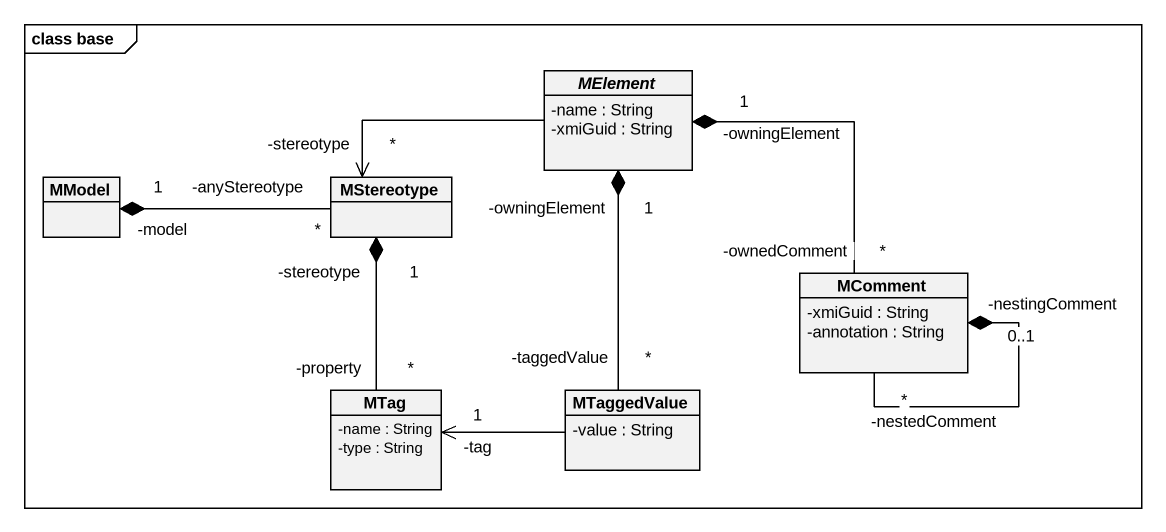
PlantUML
@startuml
mainframe class base
hide circle
hide empty members
skinparam classAttributeIconSize 0
abstract class MElement {
  -name : String
  -xmiGuid : String
}
class MModel
class MStereotype
class MComment {
  -xmiGuid : String
  -annotation : String
}
class MTag {
  -name : String
  -type : String
}
class MTaggedValue {
  -value : String
}
MElement -left-> "-stereotype\n*" MStereotype
MElement "-owningElement\n1" *-- "-ownedComment\n*" MComment
MElement "-owningElement\n1" *-- "-taggedValue\n*" MTaggedValue
MModel "-model\n1" *-right- "-anyStereotype\n*" MStereotype
MStereotype "-stereotype\n1" *-- "-property\n*" MTag
MComment "-nestingComment\n0..1" *-- "-nestedComment\n*" MComment
MTaggedValue -left-> "-tag\n1" MTag
@enduml
